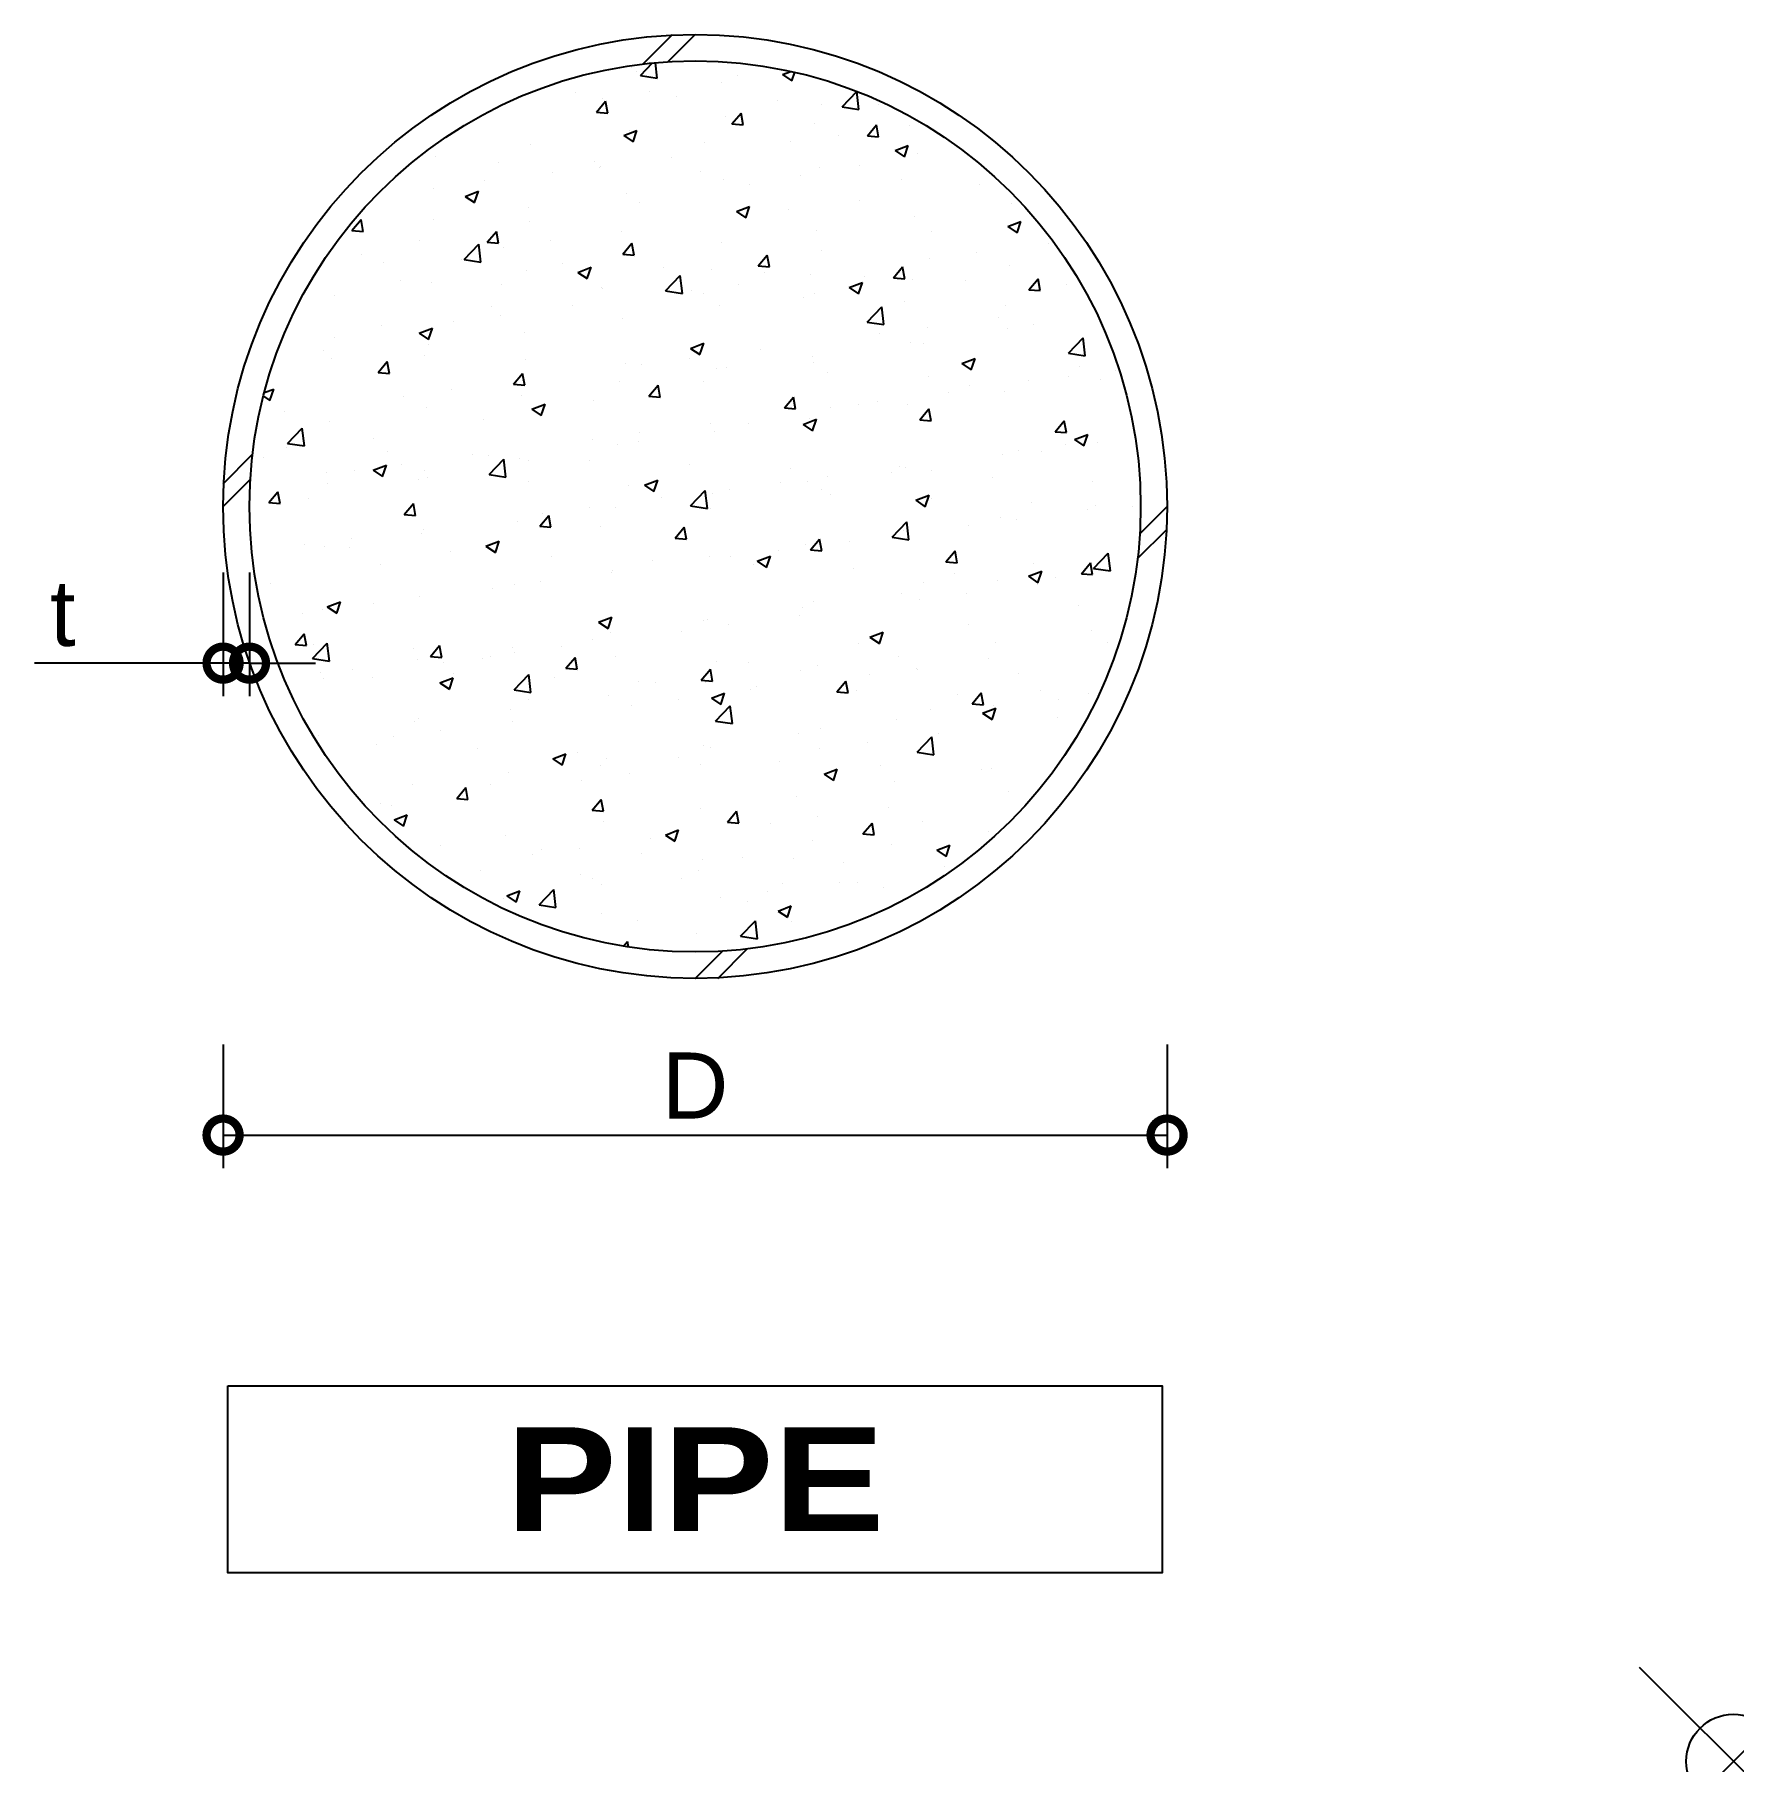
# Model space of a CAD drawing. Extents: x 352 to 2452, y 5551 to 6566.
# Drawn here: x 1552 to 2452, y 5551 to 6466 of the extents above; entities that cross this region are included whole.
import ezdxf
from ezdxf.enums import TextEntityAlignment as Align

# ---------------------------------------------------------------- set-up
doc = ezdxf.new("R2010")
doc.units = 0
doc.header["$LTSCALE"] = 30
doc.header["$MEASUREMENT"] = 0
doc.header["$PDMODE"] = 35
doc.header["$PDSIZE"] = 50
doc.linetypes.add('HIDDEN', pattern=[9.525, 6.35, -3.175])
doc.layers.get('0').update_dxf_attribs({"linetype": 'CONTINUOUS'})
doc.layers.get('Defpoints').update_dxf_attribs({"color": 252, "linetype": 'CONTINUOUS'})
doc.layers.add('Dimension', color=1, linetype='CONTINUOUS')
doc.layers.add('Text', color=3, linetype='HIDDEN')
doc.layers.add('Hatch', color=250, linetype='CONTINUOUS', plot=False)
doc.styles.add('DimText', font='arial.ttf')
doc.styles.add('Title', font='ariblk.ttf')
doc.dimstyles.new('Dim', dxfattribs={"dimscale": 35, "dimtxt": 1, "dimasz": 1, "dimexe": 0.5, "dimexo": 1, "dimgap": 0.25, "dimtad": 1, "dimdec": 0, "dimdsep": 46, "dimtxsty": 'DimText', "dimblk": 'DOTSMALL', "dimcen": 1, "dimclrd": 256, "dimclre": 256, "dimclrt": 7, "dimadec": 0, "dimazin": 0, "dimtfac": 1, "dimtdec": 0, "dimtmove": 0, "dimatfit": 0, "dimldrblk": 'DOTSMALL', "dimfxl": 0, "dimtolj": 1, "dimtzin": 0, "dimarcsym": 0})

# ---------------------------------------------------------------- blocks, each defined once
blk = doc.blocks.new('*U3')
for radius in [250, 236]:
    blk.add_circle((0, 0), radius)
blk = doc.blocks.new('_DotSmall')
at = {"color": 0, "linetype": 'ByBlock', "const_width": 0.5}
blk.add_lwpolyline([(-0.0625, 0, 1), (0.0625, 0, 1)], format="xyb", close=True, dxfattribs=at)
blk = doc.blocks.new('*D8')
at = {"layer": 'Defpoints', "color": 0}
for p in [(1651.53, 5965.79), (2151.53, 5965.79), (2151.53, 5882.79)]:
    blk.add_point(p, dxfattribs=at)
at = {"layer": 'Dimension', "lineweight": -2}
for p, q in [((1651.53, 5930.79), (1651.53, 5865.29)), ((2151.53, 5930.79), (2151.53, 5865.29)), ((1651.53, 5882.79), (2151.53, 5882.79))]:
    blk.add_line(p, q, dxfattribs=at)
at = {"layer": 'Dimension', "lineweight": -2, "xscale": 35, "yscale": 35, "zscale": 35, "rotation": 180}
blk.add_blockref('_DotSmall', (1651.53, 5882.79), dxfattribs=at)
at = {"layer": 'Dimension', "lineweight": -2, "xscale": 35, "yscale": 35, "zscale": 35}
blk.add_blockref('_DotSmall', (2151.53, 5882.79), dxfattribs=at)
at = {"layer": 'Dimension', "color": 7, "insert": (1901.53, 5909.04), "char_height": 35, "attachment_point": 5, "style": 'DimText'}
blk.add_mtext('\\A1;D', dxfattribs=at)
blk = doc.blocks.new('*D9')
at = {"layer": 'Defpoints', "color": 0}
for p in [(1651.53, 6215.79), (1665.53, 6215.79), (1651.53, 6132.79)]:
    blk.add_point(p, dxfattribs=at)
at = {"layer": 'Dimension', "lineweight": -2}
for p, q in [((1651.53, 6180.79), (1651.53, 6115.29)), ((1665.53, 6180.79), (1665.53, 6115.29)), ((1651.53, 6132.79), (1551.66, 6132.79)), ((1665.53, 6132.79), (1651.53, 6132.79)), ((1665.53, 6132.79), (1700.53, 6132.79))]:
    blk.add_line(p, q, dxfattribs=at)
at = {"layer": 'Dimension', "lineweight": -2, "xscale": 35, "yscale": 35, "zscale": 35}
blk.add_blockref('_DotSmall', (1651.53, 6132.79), dxfattribs=at)
at = {"layer": 'Dimension', "lineweight": -2, "xscale": 35, "yscale": 35, "zscale": 35, "rotation": 180}
blk.add_blockref('_DotSmall', (1665.53, 6132.79), dxfattribs=at)
at = {"layer": 'Dimension', "color": 7, "insert": (1566.6, 6159.21), "char_height": 35, "attachment_point": 5, "style": 'DimText'}
blk.add_mtext('\\A1;t', dxfattribs=at)

msp = doc.modelspace()

# ---------------------------------------------------------------- linework, layer by layer
at = {"color": 1, "ltscale": 5}
for p, q in [((1873.88, 6450.17), (1889.51, 6465.79)), ((1887.09, 6451.35), (1901.53, 6465.79)), ((1651.53, 6227.81), (1667.15, 6243.44)), ((1651.53, 6215.79), (1665.97, 6230.23)), ((2137.09, 6201.35), (2151.53, 6215.79)), ((2135.9, 6188.15), (2151.53, 6203.77)), ((1901.53, 5965.79), (1915.97, 5980.23)), ((1913.55, 5965.79), (1929.17, 5981.42))]:
    msp.add_line(p, q, dxfattribs=at)
msp.add_lwpolyline([(1654.11, 5750.03), (2148.95, 5750.03), (2148.95, 5650.97), (1654.11, 5650.97)], close=True)
msp.add_point((2451.53, 5550.97))
at = {"layer": 'Hatch', "ltscale": 5}
for p, q in [((1872.63, 6444.03), (1879.04, 6450.72)), ((1881.52, 6442.65), (1880.57, 6450.86)), ((1867.77, 6448.42), (1867.77, 6448.42)), ((1870.72, 6446.43), (1870.72, 6446.43)), ((1872.63, 6444.03), (1881.52, 6442.65)), ((1924.1, 6444.17), (1924.1, 6444.17)), ((1947.77, 6444.59), (1952.19, 6446.29)), ((1947.77, 6444.59), (1952.75, 6441.24)), ((1952.75, 6441.24), (1954.28, 6445.82)), ((1838.42, 6435.25), (1838.42, 6435.25)), ((1852.46, 6432.06), (1852.46, 6432.06)), ((1877.49, 6435.36), (1877.49, 6435.36)), ((1891.8, 6432.99), (1891.8, 6432.99)), ((1915.36, 6440.34), (1915.36, 6440.34)), ((1979.35, 6427.48), (1987.14, 6435.59)), ((1988.25, 6426.1), (1987.14, 6435.6)), ((1849.33, 6424.68), (1854.15, 6430.42)), ((1849.33, 6424.68), (1855.31, 6424.15)), ((1855.31, 6424.15), (1854.15, 6430.42)), ((1917.9, 6422.17), (1917.9, 6422.17)), ((1921.06, 6418.4), (1925.88, 6424.15)), ((1927.04, 6417.88), (1925.88, 6424.15)), ((1945.19, 6430.74), (1945.19, 6430.74)), ((1968.41, 6428.57), (1968.41, 6428.57)), ((1979.35, 6427.48), (1988.25, 6426.1)), ((1998.57, 6428.48), (1998.57, 6428.48)), ((1863.75, 6412.34), (1870.75, 6415.03)), ((1866.55, 6415.13), (1866.55, 6415.13)), ((1868.72, 6408.98), (1870.75, 6415.03)), ((1921.06, 6418.4), (1927.04, 6417.88)), ((1964.69, 6418.56), (1964.69, 6418.56)), ((1992.78, 6412.13), (1997.6, 6417.87)), ((1998.76, 6411.6), (1997.6, 6417.87)), ((2015.12, 6417.5), (2015.12, 6417.5)), ((1814.61, 6407.63), (1814.61, 6407.63)), ((1863.75, 6412.34), (1868.72, 6408.98)), ((1906.37, 6408.54), (1906.37, 6408.54)), ((1952.21, 6409.22), (1952.21, 6409.22)), ((1977.24, 6412.51), (1977.24, 6412.51)), ((1992.78, 6412.13), (1998.76, 6411.6)), ((2007.46, 6404.33), (2014.46, 6407.02)), ((2007.46, 6404.33), (2012.44, 6400.97)), ((2012.44, 6400.97), (2014.46, 6407.02)), ((1764.1, 6401.23), (1764.1, 6401.23)), ((1797.44, 6397.85), (1797.44, 6397.85)), ((1848.05, 6398.53), (1848.05, 6398.53)), ((1850.82, 6395.6), (1850.82, 6395.6)), ((1851.18, 6395.92), (1851.18, 6395.92)), ((1889.06, 6400.9), (1889.06, 6400.9)), ((1967.19, 6395.28), (1967.19, 6395.28)), ((1988.65, 6396.6), (1988.65, 6396.6)), ((2019.13, 6402.78), (2019.13, 6402.78)), ((1789.73, 6388.52), (1789.73, 6388.52)), ((1826.15, 6392.62), (1826.15, 6392.62)), ((1904.21, 6393.34), (1904.21, 6393.34)), ((1916.68, 6388.88), (1916.68, 6388.88)), ((1930.33, 6386.59), (1930.33, 6386.59)), ((1957.59, 6391.08), (1957.59, 6391.08)), ((2010.97, 6388.83), (2010.97, 6388.83)), ((2051.97, 6386.37), (2051.97, 6386.37)), ((2064.35, 6386.57), (2064.35, 6386.57)), ((1731.41, 6378.51), (1731.41, 6378.51)), ((1762.99, 6384.31), (1762.99, 6384.31)), ((1779.73, 6380.08), (1786.73, 6382.77)), ((1779.73, 6380.08), (1784.7, 6376.73)), ((1784.7, 6376.73), (1786.73, 6382.77)), ((1865.34, 6381.84), (1865.34, 6381.84)), ((1872.01, 6376.58), (1872.01, 6376.58)), ((1988.81, 6378.06), (1988.81, 6378.06)), ((2069.26, 6376.53), (2069.26, 6376.53)), ((1719.76, 6362.01), (1724.58, 6367.75)), ((1725.73, 6361.48), (1724.58, 6367.75)), ((1762.89, 6367.94), (1762.89, 6367.94)), ((1813.4, 6374.34), (1813.4, 6374.34)), ((1923.44, 6372.08), (1930.44, 6374.76)), ((1923.44, 6372.08), (1928.41, 6368.72)), ((1925.9, 6369.78), (1925.9, 6369.78)), ((1928.41, 6368.72), (1930.44, 6374.76)), ((1950.94, 6373.07), (1950.94, 6373.07)), ((2017.91, 6369.49), (2017.91, 6369.49)), ((1719.76, 6362.01), (1725.73, 6361.48)), ((1791.48, 6355.73), (1796.3, 6361.48)), ((1797.46, 6355.21), (1796.3, 6361.48)), ((1813.69, 6366.57), (1813.69, 6366.57)), ((1862.75, 6361.46), (1862.75, 6361.46)), ((1965.98, 6361.99), (1965.98, 6361.99)), ((2026.84, 6361.6), (2026.84, 6361.6)), ((2067.15, 6364.07), (2074.15, 6366.76)), ((2067.15, 6364.07), (2072.13, 6360.71)), ((2072.13, 6360.71), (2074.15, 6366.76)), ((1724.59, 6349.01), (1724.59, 6349.01)), ((1755.37, 6356.56), (1755.37, 6356.56)), ((1779.16, 6346.62), (1786.95, 6354.73)), ((1788.06, 6345.24), (1786.95, 6354.74)), ((1791.48, 6355.73), (1797.46, 6355.21)), ((1799.84, 6353.18), (1799.84, 6353.18)), ((1824.88, 6356.47), (1824.88, 6356.47)), ((1863.21, 6349.46), (1868.03, 6355.2)), ((1863.21, 6349.46), (1869.18, 6348.93)), ((1869.18, 6348.93), (1868.03, 6355.2)), ((1915.46, 6355.59), (1915.46, 6355.59)), ((1934.93, 6343.18), (1939.75, 6348.93)), ((1940.91, 6342.66), (1939.75, 6348.93)), ((1968.52, 6351.59), (1968.52, 6351.59)), ((2050.69, 6350.23), (2050.69, 6350.23)), ((2088.57, 6355.21), (2088.57, 6355.21)), ((1736.69, 6344.86), (1736.69, 6344.86)), ((1777.97, 6346.75), (1777.97, 6346.75)), ((1779.16, 6346.62), (1788.06, 6345.24)), ((1812.18, 6341.05), (1812.18, 6341.05)), ((1831.35, 6344.5), (1831.35, 6344.5)), ((1839.42, 6339.82), (1846.42, 6342.51)), ((1839.42, 6339.82), (1844.39, 6336.47)), ((1844.39, 6336.47), (1846.42, 6342.51)), ((1864.12, 6348.55), (1864.12, 6348.55)), ((1884.73, 6342.24), (1884.73, 6342.24)), ((1910.2, 6341.58), (1910.2, 6341.58)), ((1934.93, 6343.18), (1940.91, 6342.66)), ((1938.12, 6339.99), (1938.12, 6339.99)), ((2006.66, 6336.91), (2011.48, 6342.65)), ((2012.64, 6336.38), (2011.48, 6342.65)), ((2025.66, 6346.93), (2025.66, 6346.93)), ((2068.04, 6343.24), (2068.04, 6343.24)), ((1745.67, 6335.57), (1745.67, 6335.57)), ((1761.67, 6334.65), (1761.67, 6334.65)), ((1799.05, 6333.32), (1799.05, 6333.32)), ((1851.88, 6331.57), (1851.88, 6331.57)), ((1852.44, 6331.06), (1852.44, 6331.06)), ((1885.88, 6330.07), (1893.67, 6338.18)), ((1894.78, 6328.69), (1893.68, 6338.18)), ((1924.63, 6333.63), (1924.63, 6333.63)), ((1962.5, 6338.62), (1962.5, 6338.62)), ((1983.13, 6331.81), (1990.13, 6334.5)), ((1983.13, 6331.81), (1988.1, 6328.46)), ((1988.1, 6328.46), (1990.13, 6334.5)), ((1991.5, 6337.73), (1991.5, 6337.73)), ((2006.66, 6336.91), (2012.64, 6336.38)), ((2016.7, 6336.2), (2016.7, 6336.2)), ((2044.88, 6335.47), (2044.88, 6335.47)), ((2078.39, 6330.63), (2083.21, 6336.38)), ((2078.39, 6330.63), (2084.36, 6330.11)), ((2084.36, 6330.11), (2083.21, 6336.38)), ((2098.26, 6333.22), (2098.26, 6333.22)), ((1710.33, 6327.61), (1710.33, 6327.61)), ((1793.56, 6321.56), (1793.56, 6321.56)), ((1836.44, 6322.02), (1836.44, 6322.02)), ((1885.89, 6330.07), (1894.78, 6328.69)), ((1899.6, 6330.33), (1899.6, 6330.33)), ((1905.82, 6328.81), (1905.82, 6328.81)), ((1914.25, 6322.3), (1914.25, 6322.3)), ((1959.2, 6326.55), (1959.2, 6326.55)), ((1964.76, 6328.71), (1964.76, 6328.71)), ((1992.61, 6313.51), (2000.4, 6321.63)), ((2001.5, 6312.14), (2000.4, 6321.63)), ((2012.58, 6324.3), (2012.58, 6324.3)), ((2065.96, 6322.04), (2065.96, 6322.04)), ((1773.53, 6313.74), (1773.53, 6313.74)), ((1798.57, 6317.03), (1798.57, 6317.03)), ((1862.9, 6315.26), (1862.9, 6315.26)), ((1992.61, 6313.51), (2001.5, 6312.14)), ((2062.26, 6315.77), (2062.26, 6315.77)), ((1710.38, 6305.42), (1710.38, 6305.42)), ((1735.25, 6311.55), (1735.25, 6311.55)), ((1755.4, 6307.57), (1762.4, 6310.26)), ((1755.4, 6307.57), (1760.37, 6304.21)), ((1760.37, 6304.21), (1762.4, 6310.26)), ((1810.97, 6307.76), (1810.97, 6307.76)), ((1999.35, 6307.49), (1999.35, 6307.49)), ((2024.39, 6310.79), (2024.39, 6310.79)), ((2066.83, 6309.95), (2066.83, 6309.95)), ((2081.03, 6311.95), (2081.03, 6311.95)), ((2099.33, 6296.96), (2107.12, 6305.08)), ((2108.23, 6295.58), (2107.12, 6305.08)), ((1704.69, 6298.18), (1704.69, 6298.18)), ((1709.11, 6294.32), (1709.11, 6294.32)), ((1758.07, 6295.92), (1758.07, 6295.92)), ((1760.46, 6301.36), (1760.46, 6301.36)), ((1898.32, 6294.19), (1898.32, 6294.19)), ((1899.11, 6299.56), (1906.11, 6302.25)), ((1899.11, 6299.56), (1904.08, 6296.21)), ((1904.08, 6296.21), (1906.11, 6302.25)), ((1936.2, 6299.17), (1936.2, 6299.17)), ((1963.54, 6295.42), (1963.54, 6295.42)), ((2015.48, 6302.91), (2015.48, 6302.91)), ((2022.71, 6301.94), (2022.71, 6301.94)), ((2042.82, 6291.55), (2049.82, 6294.24)), ((2047.8, 6288.2), (2049.82, 6294.24)), ((2099.33, 6296.96), (2108.23, 6295.58)), ((1733.63, 6286.79), (1738.45, 6292.53)), ((1733.63, 6286.79), (1739.61, 6286.26)), ((1739.61, 6286.26), (1738.45, 6292.53)), ((1805.36, 6280.51), (1810.18, 6286.26)), ((1811.33, 6279.99), (1810.18, 6286.26)), ((1811.46, 6293.67), (1811.46, 6293.67)), ((1864.84, 6291.41), (1864.84, 6291.41)), ((1873.29, 6290.89), (1873.29, 6290.89)), ((1913.03, 6289.01), (1913.03, 6289.01)), ((1918.22, 6289.15), (1918.22, 6289.15)), ((1964.39, 6291.93), (1964.39, 6291.93)), ((1971.6, 6286.9), (1971.6, 6286.9)), ((2042.82, 6291.55), (2047.8, 6288.2)), ((2104.99, 6289.99), (2104.99, 6289.99)), ((2124.14, 6287.94), (2124.14, 6287.94)), ((1673.36, 6276.08), (1678.37, 6278)), ((1676.35, 6271.96), (1678.37, 6278)), ((1772.26, 6277.59), (1772.26, 6277.59)), ((1805.36, 6280.51), (1811.33, 6279.99)), ((1810.13, 6282.58), (1810.13, 6282.58)), ((1861.69, 6281.97), (1861.69, 6281.97)), ((1877.08, 6274.24), (1881.9, 6279.98)), ((1883.06, 6273.71), (1881.9, 6279.98)), ((1906.07, 6281.92), (1906.07, 6281.92)), ((2024.98, 6284.64), (2024.98, 6284.64)), ((2035.95, 6276.33), (2035.95, 6276.33)), ((2046.67, 6279.98), (2046.67, 6279.98)), ((2065.61, 6276.67), (2065.61, 6276.67)), ((2078.37, 6282.39), (2078.37, 6282.39)), ((2099.11, 6284.64), (2099.11, 6284.64)), ((2116.12, 6283.07), (2116.12, 6283.07)), ((1672.89, 6274.29), (1676.35, 6271.96)), ((1747.23, 6274.3), (1747.23, 6274.3)), ((1759.24, 6268.07), (1759.24, 6268.07)), ((1809.75, 6274.48), (1809.75, 6274.48)), ((1815.09, 6267.31), (1822.09, 6270)), ((1815.09, 6267.31), (1820.06, 6263.95)), ((1820.06, 6263.95), (1822.09, 6270)), ((1847.75, 6271.91), (1847.75, 6271.91)), ((1877.08, 6274.24), (1883.06, 6273.71)), ((1948.81, 6267.96), (1953.63, 6273.71)), ((1948.81, 6267.96), (1954.79, 6267.44)), ((1954.79, 6267.44), (1953.63, 6273.71)), ((1973.05, 6268.05), (1973.05, 6268.05)), ((1988.35, 6269.97), (1988.35, 6269.97)), ((1998.08, 6271.34), (1998.08, 6271.34)), ((2014.27, 6269.62), (2014.27, 6269.62)), ((2020.53, 6261.69), (2025.36, 6267.43)), ((2026.51, 6261.16), (2025.36, 6267.43)), ((1684.07, 6265.98), (1684.07, 6265.98)), ((1707.9, 6261.03), (1707.9, 6261.03)), ((1789.44, 6261.89), (1789.44, 6261.89)), ((1909.89, 6259.73), (1909.89, 6259.73)), ((1930.03, 6259.96), (1930.03, 6259.96)), ((1958.8, 6259.3), (1965.8, 6261.99)), ((1958.8, 6259.3), (1963.77, 6255.94)), ((1962.33, 6262.13), (1962.33, 6262.13)), ((1963.77, 6255.94), (1965.8, 6261.99)), ((2020.53, 6261.69), (2026.51, 6261.16)), ((2092.26, 6255.41), (2097.08, 6261.16)), ((2098.24, 6254.89), (2097.08, 6261.16)), ((1685.69, 6249.21), (1693.48, 6257.32)), ((1685.7, 6249.21), (1694.59, 6247.83)), ((1694.59, 6247.83), (1693.48, 6257.32)), ((1731.12, 6251.88), (1731.12, 6251.88)), ((1846.98, 6251.45), (1846.98, 6251.45)), ((1860.47, 6248.68), (1860.47, 6248.68)), ((1871.72, 6249.95), (1871.72, 6249.95)), ((1872.02, 6254.75), (1872.02, 6254.75)), ((1911.82, 6255.72), (1911.82, 6255.72)), ((2092.26, 6255.41), (2098.24, 6254.89)), ((2097.83, 6248.5), (2097.83, 6248.5)), ((2102.51, 6251.29), (2109.51, 6253.98)), ((2102.51, 6251.29), (2107.49, 6247.94)), ((2107.49, 6247.94), (2109.51, 6253.98)), ((2114.9, 6249.78), (2114.9, 6249.78)), ((1672.8, 6241.87), (1672.8, 6241.87)), ((1685.22, 6247.08), (1685.22, 6247.08)), ((1738.6, 6244.82), (1738.6, 6244.82)), ((1783.83, 6243.14), (1783.83, 6243.14)), ((1791.98, 6242.57), (1791.98, 6242.57)), ((1792.42, 6232.65), (1800.21, 6240.77)), ((1801.31, 6231.28), (1800.21, 6240.77)), ((1808.53, 6241.19), (1808.53, 6241.19)), ((1813.4, 6239.94), (1813.4, 6239.94)), ((1845.36, 6240.31), (1845.36, 6240.31)), ((2064.39, 6243.38), (2064.39, 6243.38)), ((2072.8, 6245.2), (2072.8, 6245.2)), ((2084.86, 6244.98), (2084.86, 6244.98)), ((1706.3, 6233.64), (1706.3, 6233.64)), ((1720.92, 6234.86), (1720.92, 6234.86)), ((1731.06, 6235.05), (1738.07, 6237.74)), ((1731.06, 6235.05), (1736.04, 6231.7)), ((1736.04, 6231.7), (1738.07, 6237.74)), ((1745.95, 6238.15), (1745.95, 6238.15)), ((1758.02, 6234.78), (1758.02, 6234.78)), ((1759.68, 6231.39), (1759.68, 6231.39)), ((1792.42, 6232.65), (1801.31, 6231.28)), ((1898.75, 6238.06), (1898.75, 6238.06)), ((1952.13, 6235.8), (1952.13, 6235.8)), ((1971.77, 6231.9), (1971.77, 6231.9)), ((2005.51, 6233.54), (2005.51, 6233.54)), ((2009.65, 6236.89), (2009.65, 6236.89)), ((2013.05, 6236.33), (2013.05, 6236.33)), ((2026.54, 6234.97), (2026.54, 6234.97)), ((2058.89, 6231.29), (2058.89, 6231.29)), ((1675.78, 6217.84), (1680.6, 6223.59)), ((1681.76, 6217.32), (1680.6, 6223.59)), ((1706.68, 6227.74), (1706.68, 6227.74)), ((1755.08, 6229.93), (1755.08, 6229.93)), ((1813.07, 6229.13), (1813.07, 6229.13)), ((1866.45, 6226.88), (1866.45, 6226.88)), ((1874.78, 6227.05), (1881.78, 6229.73)), ((1874.78, 6227.05), (1879.75, 6223.69)), ((1879.75, 6223.69), (1881.78, 6229.73)), ((1899.14, 6216.1), (1906.93, 6224.22)), ((1908.04, 6214.72), (1906.93, 6224.22)), ((1910.6, 6222.44), (1910.6, 6222.44)), ((1919.83, 6224.62), (1919.83, 6224.62)), ((1946.74, 6228.61), (1946.74, 6228.61)), ((1961.11, 6228.84), (1961.11, 6228.84)), ((1968.23, 6224.96), (1968.23, 6224.96)), ((1973.21, 6222.37), (1973.21, 6222.37)), ((2018.49, 6219.04), (2025.49, 6221.73)), ((2023.46, 6215.68), (2025.49, 6221.73)), ((2112.28, 6229.03), (2112.28, 6229.03)), ((1675.78, 6217.84), (1681.76, 6217.32)), ((1696.76, 6219.92), (1696.76, 6219.92)), ((1747.51, 6211.57), (1752.33, 6217.31)), ((1753.48, 6211.05), (1752.33, 6217.31)), ((1820.68, 6212.01), (1820.68, 6212.01)), ((1845.71, 6215.31), (1845.71, 6215.31)), ((1859.26, 6215.39), (1859.26, 6215.39)), ((1883.58, 6220.29), (1883.58, 6220.29)), ((1899.14, 6216.1), (1908.04, 6214.72)), ((1909.91, 6214.95), (1909.91, 6214.95)), ((2018.49, 6219.04), (2023.46, 6215.68)), ((2026.6, 6220.11), (2026.6, 6220.11)), ((2079.98, 6217.86), (2079.98, 6217.86)), ((2109.4, 6214.04), (2109.4, 6214.04)), ((2113.69, 6216.49), (2113.69, 6216.49)), ((2133.36, 6215.6), (2133.36, 6215.6)), ((1747.51, 6211.57), (1753.48, 6211.05)), ((1757.52, 6203.7), (1757.52, 6203.7)), ((1807.32, 6207.9), (1807.32, 6207.9)), ((1819.23, 6205.29), (1824.05, 6211.04)), ((1819.23, 6205.29), (1825.21, 6204.77)), ((1825.21, 6204.77), (1824.05, 6211.04)), ((1851.59, 6204.94), (1851.59, 6204.94)), ((1890.96, 6199.02), (1895.78, 6204.76)), ((1896.93, 6198.5), (1895.78, 6204.76)), ((2005.87, 6199.55), (2013.66, 6207.67)), ((2011.83, 6203.05), (2011.83, 6203.05)), ((2014.76, 6198.17), (2013.66, 6207.67)), ((2046.49, 6205.76), (2046.49, 6205.76)), ((2063.18, 6210.09), (2063.18, 6210.09)), ((2071.53, 6209.06), (2071.53, 6209.06)), ((1694.61, 6195.41), (1694.61, 6195.41)), ((1705.46, 6194.45), (1705.46, 6194.45)), ((1718.71, 6193.99), (1718.71, 6193.99)), ((1719.65, 6198.71), (1719.65, 6198.71)), ((1756.81, 6201.49), (1756.81, 6201.49)), ((1790.75, 6194.79), (1797.76, 6197.48)), ((1790.75, 6194.79), (1795.73, 6191.44)), ((1793.27, 6194.93), (1793.27, 6194.93)), ((1795.73, 6191.44), (1797.76, 6197.48)), ((1890.96, 6199.02), (1896.93, 6198.5)), ((1959.9, 6195.55), (1959.9, 6195.55)), ((1962.68, 6192.74), (1967.5, 6198.49)), ((1968.66, 6192.22), (1967.5, 6198.49)), ((1983.34, 6197.45), (1983.34, 6197.45)), ((2005.87, 6199.55), (2014.76, 6198.17)), ((1734.95, 6184.92), (1734.95, 6184.92)), ((1772.09, 6191.74), (1772.09, 6191.74)), ((1825.47, 6189.48), (1825.47, 6189.48)), ((1878.85, 6187.22), (1878.85, 6187.22)), ((1909.38, 6189.15), (1909.38, 6189.15)), ((1920.43, 6189.17), (1920.43, 6189.17)), ((1932.23, 6184.97), (1932.23, 6184.97)), ((1934.47, 6186.78), (1941.47, 6189.47)), ((1934.47, 6186.78), (1939.44, 6183.43)), ((1939.44, 6183.43), (1941.47, 6189.47)), ((1945.47, 6192.46), (1945.47, 6192.46)), ((1962.68, 6192.74), (1968.66, 6192.22)), ((2034.41, 6186.47), (2039.23, 6192.21)), ((2034.41, 6186.47), (2040.39, 6185.94)), ((2040.39, 6185.94), (2039.23, 6192.21)), ((2080.73, 6185.32), (2080.73, 6185.32)), ((2106.14, 6180.19), (2110.96, 6185.94)), ((2112.11, 6179.67), (2110.96, 6185.94)), ((2112.59, 6183), (2120.38, 6191.12)), ((2121.49, 6181.62), (2120.38, 6191.12)), ((1819.4, 6175.87), (1819.4, 6175.87)), ((1857.28, 6180.85), (1857.28, 6180.85)), ((1858.04, 6182.1), (1858.04, 6182.1)), ((1985.62, 6182.71), (1985.62, 6182.71)), ((2022.42, 6175.31), (2022.42, 6175.31)), ((2039, 6180.46), (2039, 6180.46)), ((2061.96, 6176.8), (2061.96, 6176.8)), ((2078.18, 6178.78), (2085.18, 6181.46)), ((2078.18, 6178.78), (2083.15, 6175.42)), ((2083.15, 6175.42), (2085.18, 6181.46)), ((2092.38, 6178.2), (2092.38, 6178.2)), ((2106.14, 6180.19), (2112.11, 6179.67)), ((2112.47, 6183.2), (2112.47, 6183.2)), ((2112.59, 6183), (2121.49, 6181.62)), ((1676.63, 6174.91), (1676.63, 6174.91)), ((1755.59, 6168.21), (1755.59, 6168.21)), ((1794.37, 6172.57), (1794.37, 6172.57)), ((1806.1, 6174.61), (1806.1, 6174.61)), ((2010.62, 6169.76), (2010.62, 6169.76)), ((2020.19, 6166.32), (2020.19, 6166.32)), ((2045.22, 6169.62), (2045.22, 6169.62)), ((2083.09, 6174.6), (2083.09, 6174.6)), ((1693.34, 6159.27), (1693.34, 6159.27)), ((1704.25, 6161.16), (1704.25, 6161.16)), ((1706.73, 6162.54), (1713.73, 6165.23)), ((1706.73, 6162.54), (1711.71, 6159.18)), ((1711.71, 6159.18), (1713.73, 6165.23)), ((1731.21, 6164.25), (1731.21, 6164.25)), ((1850.45, 6154.53), (1857.45, 6157.22)), ((1855.42, 6151.18), (1857.45, 6157.22)), ((1957.03, 6158.01), (1957.03, 6158.01)), ((1958.68, 6162.26), (1958.68, 6162.26)), ((1964.1, 6165.3), (1964.1, 6165.3)), ((2104.7, 6163.36), (2104.7, 6163.36)), ((1689.65, 6142.62), (1694.48, 6148.37)), ((1695.63, 6142.1), (1694.48, 6148.37)), ((1850.45, 6154.53), (1855.42, 6151.18)), ((1856.82, 6148.82), (1856.82, 6148.82)), ((1894.12, 6149.72), (1894.12, 6149.72)), ((1905.78, 6155.29), (1905.78, 6155.29)), ((1908.17, 6155.86), (1908.17, 6155.86)), ((1919.16, 6153.02), (1919.16, 6153.02)), ((1994.16, 6146.52), (2001.16, 6149.21)), ((1999.13, 6143.17), (2001.16, 6149.21)), ((2046.38, 6153.35), (2046.38, 6153.35)), ((2111.26, 6149.91), (2111.26, 6149.91)), ((1689.65, 6142.62), (1695.63, 6142.1)), ((1698.95, 6135.24), (1706.74, 6143.36)), ((1699.23, 6142.89), (1699.23, 6142.89)), ((1707.85, 6133.86), (1706.74, 6143.36)), ((1752.61, 6140.64), (1752.61, 6140.64)), ((1761.38, 6136.35), (1766.2, 6142.09)), ((1767.36, 6135.83), (1766.2, 6142.09)), ((1804.89, 6141.32), (1804.89, 6141.32)), ((1830.97, 6141.41), (1830.97, 6141.41)), ((1847.46, 6145.28), (1847.46, 6145.28)), ((1988.06, 6143.34), (1988.06, 6143.34)), ((1994.16, 6146.52), (1999.13, 6143.17)), ((2060.75, 6143.51), (2060.75, 6143.51)), ((2119.94, 6143.48), (2119.94, 6143.48)), ((1698.95, 6135.24), (1707.85, 6133.86)), ((1720.32, 6129.46), (1720.32, 6129.46)), ((1754.38, 6134.92), (1754.38, 6134.92)), ((1761.38, 6136.35), (1767.36, 6135.83)), ((1768.06, 6133.13), (1768.06, 6133.13)), ((1789.14, 6135.27), (1789.14, 6135.27)), ((1793.1, 6136.42), (1793.1, 6136.42)), ((1806, 6138.38), (1806, 6138.38)), ((1833.11, 6130.07), (1837.93, 6135.82)), ((1833.11, 6130.07), (1839.08, 6129.55)), ((1839.08, 6129.55), (1837.93, 6135.82)), ((1859.38, 6136.12), (1859.38, 6136.12)), ((1904.83, 6123.8), (1909.65, 6129.54)), ((1910.81, 6123.28), (1909.65, 6129.54)), ((1912.76, 6133.87), (1912.76, 6133.87)), ((1929.74, 6133.33), (1929.74, 6133.33)), ((1966.14, 6131.61), (1966.14, 6131.61)), ((2009.4, 6136.47), (2009.4, 6136.47)), ((2018.91, 6130.18), (2018.91, 6130.18)), ((2019.52, 6129.36), (2019.52, 6129.36)), ((2056.79, 6135.16), (2056.79, 6135.16)), ((1703.03, 6127.88), (1703.03, 6127.88)), ((1704.91, 6124.81), (1704.91, 6124.81)), ((1730.82, 6125.25), (1730.82, 6125.25)), ((1766.42, 6122.28), (1773.42, 6124.97)), ((1766.42, 6122.28), (1771.4, 6118.92)), ((1771.4, 6118.92), (1773.42, 6124.97)), ((1773.7, 6127.2), (1773.7, 6127.2)), ((1805.68, 6118.69), (1813.47, 6126.81)), ((1814.57, 6117.31), (1813.47, 6126.81)), ((1827.08, 6124.95), (1827.08, 6124.95)), ((1871.42, 6123.32), (1871.42, 6123.32)), ((1880.46, 6122.69), (1880.46, 6122.69)), ((1904.83, 6123.8), (1910.81, 6123.28)), ((1906.95, 6122.57), (1906.95, 6122.57)), ((1933.85, 6120.44), (1933.85, 6120.44)), ((1957.46, 6128.97), (1957.46, 6128.97)), ((1976.56, 6117.52), (1981.38, 6123.27)), ((1982.54, 6117), (1981.38, 6123.27)), ((1993.88, 6126.88), (1993.88, 6126.88)), ((2072.91, 6127.1), (2072.91, 6127.1)), ((1805.68, 6118.69), (1814.57, 6117.31)), ((1813.1, 6113.31), (1813.1, 6113.31)), ((1855.61, 6115.53), (1855.61, 6115.53)), ((1892.85, 6113.58), (1892.85, 6113.58)), ((1910.14, 6114.27), (1917.14, 6116.96)), ((1910.14, 6114.27), (1915.11, 6110.91)), ((1915.11, 6110.91), (1917.14, 6116.96)), ((1930.72, 6118.57), (1930.72, 6118.57)), ((1976.56, 6117.52), (1982.54, 6117)), ((1987.23, 6118.18), (1987.23, 6118.18)), ((2040.61, 6115.93), (2040.61, 6115.93)), ((2048.28, 6111.25), (2053.11, 6116.99)), ((2048.28, 6111.25), (2054.26, 6110.73)), ((2054.26, 6110.73), (2053.11, 6116.99)), ((2084.57, 6118.36), (2084.57, 6118.36)), ((2093.99, 6113.67), (2093.99, 6113.67)), ((2110.04, 6116.62), (2110.04, 6116.62)), ((1754.78, 6103.3), (1754.78, 6103.3)), ((1803.67, 6108.03), (1803.67, 6108.03)), ((1804.66, 6101.97), (1804.66, 6101.97)), ((1867.82, 6110.28), (1867.82, 6110.28)), ((1912.4, 6102.14), (1920.19, 6110.26)), ((1912.4, 6102.14), (1921.3, 6100.76)), ((1921.3, 6100.76), (1920.19, 6110.26)), ((2008.19, 6103.18), (2008.19, 6103.18)), ((2026.25, 6108.34), (2026.25, 6108.34)), ((2053.85, 6106.26), (2060.85, 6108.95)), ((2053.85, 6106.26), (2058.82, 6102.91)), ((2058.82, 6102.91), (2060.85, 6108.95)), ((2059.53, 6110.22), (2059.53, 6110.22)), ((2093.63, 6104.04), (2093.63, 6104.04)), ((1701.82, 6094.59), (1701.82, 6094.59)), ((1741.76, 6093.69), (1741.76, 6093.69)), ((1753.16, 6101.63), (1753.16, 6101.63)), ((1766.79, 6096.98), (1766.79, 6096.98)), ((1956.25, 6095.68), (1956.25, 6095.68)), ((1967.93, 6098.33), (1967.93, 6098.33)), ((2019.12, 6085.59), (2026.91, 6093.7)), ((2028.02, 6084.21), (2026.92, 6093.7)), ((2030.48, 6095.72), (2030.48, 6095.72)), ((1732.72, 6089.8), (1732.72, 6089.8)), ((1786.1, 6087.55), (1786.1, 6087.55)), ((1826.11, 6082.02), (1833.12, 6084.7)), ((1831.09, 6078.66), (1833.12, 6084.7)), ((1839.48, 6085.29), (1839.48, 6085.29)), ((1905.74, 6089.28), (1905.74, 6089.28)), ((1909.61, 6088.32), (1909.61, 6088.32)), ((1967.57, 6087.44), (1967.57, 6087.44)), ((1992.61, 6090.73), (1992.61, 6090.73)), ((2019.13, 6085.59), (2028.02, 6084.21)), ((1802.45, 6074.74), (1802.45, 6074.74)), ((1826.11, 6082.02), (1831.09, 6078.66)), ((1851.29, 6078.31), (1851.29, 6078.31)), ((1854.39, 6082.24), (1854.39, 6082.24)), ((1892.87, 6083.04), (1892.87, 6083.04)), ((1904.42, 6079.12), (1904.42, 6079.12)), ((1946.25, 6080.78), (1946.25, 6080.78)), ((1969.83, 6074.01), (1976.83, 6076.7)), ((1974.8, 6070.65), (1976.83, 6076.7)), ((1999.63, 6078.53), (1999.63, 6078.53)), ((2053.01, 6076.27), (2053.01, 6076.27)), ((2058.31, 6076.93), (2058.31, 6076.93)), ((1751.94, 6068.34), (1751.94, 6068.34)), ((1775.26, 6061.13), (1780.08, 6066.88)), ((1781.23, 6060.61), (1780.08, 6066.88)), ((1792.98, 6068.3), (1792.98, 6068.3)), ((1841.51, 6070.84), (1841.51, 6070.84)), ((1866.54, 6074.14), (1866.54, 6074.14)), ((1969.83, 6074.01), (1974.8, 6070.65)), ((2006.97, 6069.89), (2006.97, 6069.89)), ((1734.66, 6058.29), (1734.66, 6058.29)), ((1740.48, 6057.54), (1740.48, 6057.54)), ((1775.26, 6061.13), (1781.23, 6060.61)), ((1778.36, 6062.53), (1778.36, 6062.53)), ((1846.98, 6054.85), (1851.8, 6060.6)), ((1852.96, 6054.33), (1851.8, 6060.6)), ((1955.03, 6062.39), (1955.03, 6062.39)), ((2004.17, 6056.28), (2004.17, 6056.28)), ((2067.33, 6064.59), (2067.33, 6064.59)), ((1742.09, 6049.76), (1749.09, 6052.45)), ((1742.09, 6049.76), (1747.07, 6046.41)), ((1747.07, 6046.41), (1749.09, 6052.45)), ((1846.98, 6054.85), (1852.96, 6054.33)), ((1853.18, 6048.95), (1853.18, 6048.95)), ((1904.52, 6055.99), (1904.52, 6055.99)), ((1918.71, 6048.58), (1923.53, 6054.33)), ((1918.71, 6048.58), (1924.68, 6048.06)), ((1924.68, 6048.06), (1923.53, 6054.33)), ((1941.27, 6048), (1941.27, 6048)), ((1966.3, 6051.29), (1966.3, 6051.29)), ((1990.43, 6042.3), (1995.25, 6048.05)), ((1996.41, 6041.78), (1995.25, 6048.05)), ((2022.12, 6048.68), (2022.12, 6048.68)), ((1801.24, 6041.45), (1801.24, 6041.45)), ((1878.11, 6039.68), (1878.11, 6039.68)), ((1885.8, 6041.75), (1892.81, 6044.44)), ((1885.8, 6041.75), (1890.78, 6038.4)), ((1890.78, 6038.4), (1892.81, 6044.44)), ((1963.8, 6038.67), (1963.8, 6038.67)), ((1990.43, 6042.3), (1996.41, 6041.78)), ((2057.1, 6043.64), (2057.1, 6043.64)), ((1750.73, 6035.05), (1750.73, 6035.05)), ((1766.63, 6036.45), (1766.63, 6036.45)), ((1815.2, 6031.4), (1815.2, 6031.4)), ((1820.01, 6034.19), (1820.01, 6034.19)), ((1840.24, 6034.7), (1840.24, 6034.7)), ((1873.39, 6031.94), (1873.39, 6031.94)), ((1926.77, 6029.68), (1926.77, 6029.68)), ((1953.82, 6029.1), (1953.82, 6029.1)), ((2005.75, 6036.6), (2005.75, 6036.6)), ((2029.52, 6033.75), (2036.52, 6036.43)), ((2029.52, 6033.75), (2034.49, 6030.39)), ((2034.49, 6030.39), (2036.52, 6036.43)), ((1787.71, 6023.02), (1787.71, 6023.02)), ((1841.09, 6020.76), (1841.09, 6020.76)), ((1903.3, 6022.7), (1903.3, 6022.7)), ((1905.48, 6028.66), (1905.48, 6028.66)), ((1980.16, 6027.43), (1980.16, 6027.43)), ((2033.54, 6025.17), (2033.54, 6025.17)), ((1801.78, 6009.5), (1808.78, 6012.19)), ((1806.76, 6006.15), (1808.78, 6012.19)), ((1818.93, 6004.73), (1826.72, 6012.84)), ((1827.83, 6003.35), (1826.72, 6012.84)), ((1847.16, 6018.65), (1847.16, 6018.65)), ((1851.96, 6015.66), (1851.96, 6015.66)), ((1894.48, 6018.51), (1894.48, 6018.51)), ((1939.99, 6011.85), (1939.99, 6011.85)), ((1947.86, 6016.25), (1947.86, 6016.25)), ((1977.87, 6016.84), (1977.87, 6016.84)), ((1987.76, 6016.71), (1987.76, 6016.71)), ((2001.24, 6014), (2001.24, 6014)), ((1788.85, 6008.64), (1788.85, 6008.64)), ((1800.02, 6008.16), (1800.02, 6008.16)), ((1801.78, 6009.5), (1806.76, 6006.15)), ((1818.94, 6004.73), (1827.83, 6003.35)), ((1914.96, 6008.56), (1914.96, 6008.56)), ((1929.45, 6006.7), (1929.45, 6006.7)), ((1945.5, 6001.49), (1952.5, 6004.18)), ((1945.5, 6001.49), (1950.47, 5998.14)), ((1950.47, 5998.14), (1952.5, 6004.18)), ((1851.8, 6000.24), (1851.8, 6000.24)), ((1871.13, 5996.69), (1871.13, 5996.69)), ((1925.66, 5988.17), (1933.45, 5996.29)), ((1934.55, 5986.8), (1933.45, 5996.29)), ((1952.6, 5995.81), (1952.6, 5995.81)), ((1863.57, 5982.86), (1865.68, 5985.38)), ((1866.22, 5982.45), (1865.68, 5985.38)), ((1902.09, 5989.41), (1902.09, 5989.41)), ((1925.66, 5988.18), (1934.55, 5986.8))]:
    msp.add_line(p, q, dxfattribs=at)

# ---------------------------------------------------------------- block references
msp.add_blockref('*U3', (1901.53, 6215.79))

# ---------------------------------------------------------------- texts
at = {"layer": 'Text', "style": 'Title'}
msp.add_text('PIPE', height=55, dxfattribs=at).set_placement((1901.58, 5700.53), align=Align.MIDDLE_CENTER)

# ---------------------------------------------------------------- dimensions: what is measured, and where the dimension line sits
at = {"layer": 'Dimension'}
for base, p1, p2, text, picture, middle in [((1651.53, 6132.79), (1665.53, 6215.79), (1651.53, 6215.79), 't', '*D9', (1566.6, 6159.21)), ((2151.53, 5882.79), (1651.53, 5965.79), (2151.53, 5965.79), 'D', '*D8', (1901.53, 5909.04))]:
    dim = msp.add_linear_dim(base=base, p1=p1, p2=p2, text=text, dimstyle='Dim', dxfattribs=at)
    dim.commit()
    dim.dimension.update_dxf_attribs({"geometry": picture, "text_midpoint": middle})

doc.saveas('drawing.dxf')
